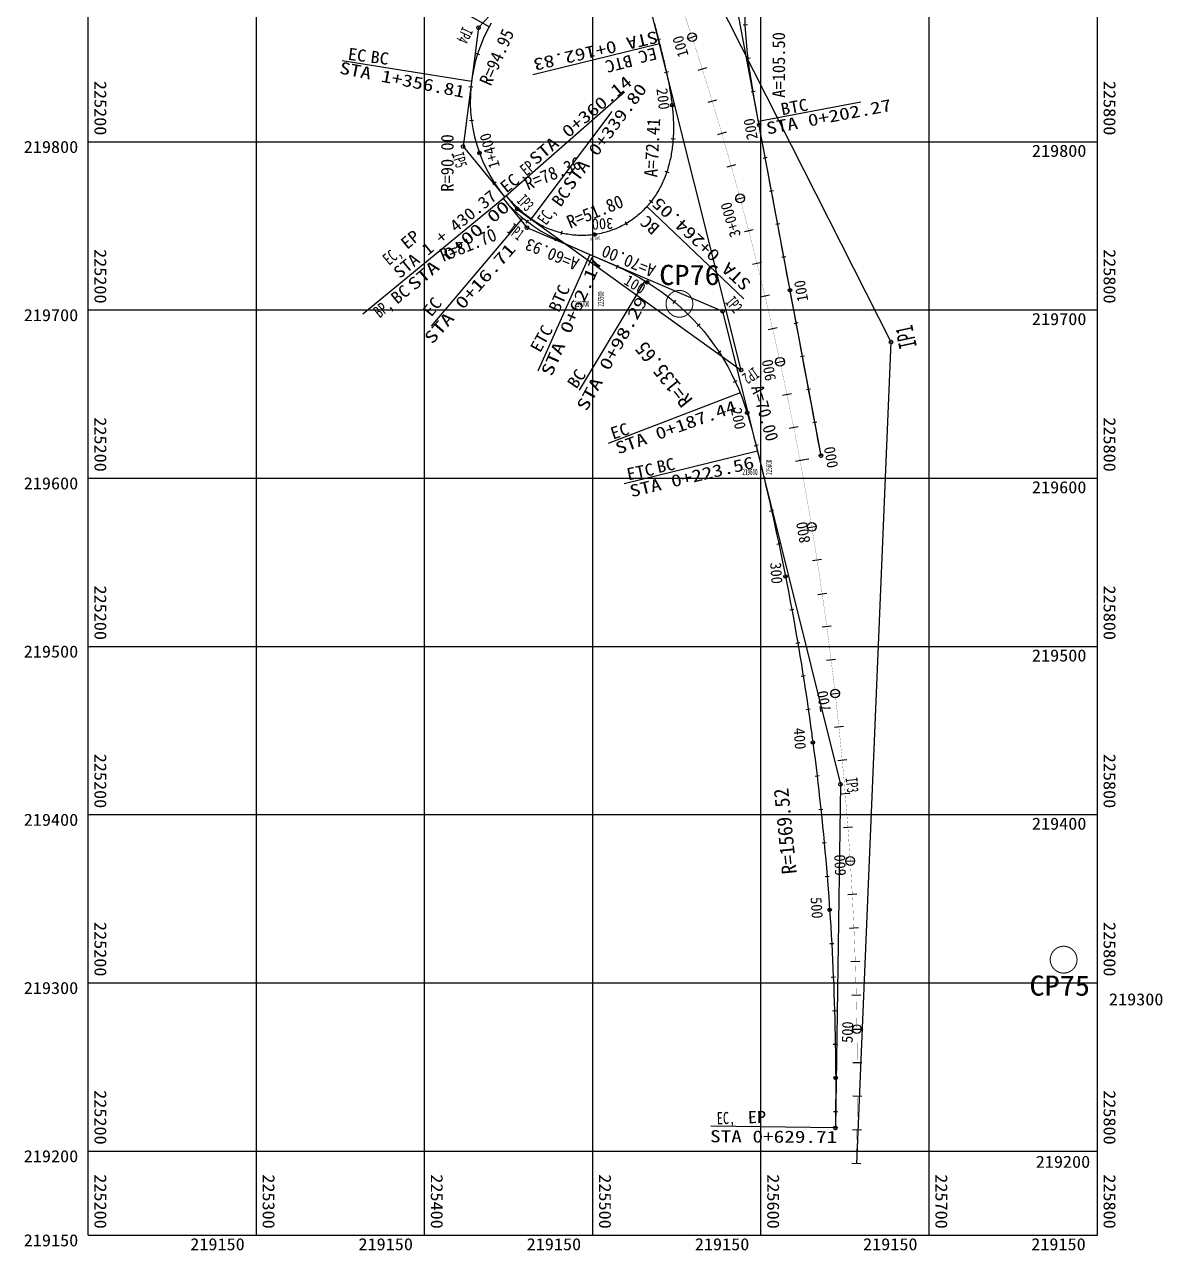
# Model space of a CAD drawing. Extents: x 229178 to 230988, y 219845 to 221404.
# Drawn here: x 229228 to 229904, y 219845 to 220574 of the extents above; entities that cross this region are included whole.
import ezdxf
from ezdxf.enums import TextEntityAlignment as Align

# ---------------------------------------------------------------- set-up
doc = ezdxf.new("R2010")
doc.units = 0
doc.header["$LTSCALE"] = 127
doc.header["$MEASUREMENT"] = 0
doc.layers.get('0').update_dxf_attribs({"linetype": 'CONTINUOUS'})
for name, color, linetype in [('CA-ALGN-CNTL', 2, 'CONTINUOUS'), ('CA-ALGN-IPLN', 1, 'CONTINUOUS'), ('CA-ALGN-IPSM', 2, 'CONTINUOUS'), ('CA-ALGN-STSM', 2, 'CONTINUOUS'), ('CA-ALGN-SUBL', 1, 'CONTINUOUS'), ('CA-ALGN-SUBT', 2, 'CONTINUOUS'), ('CA-ALGN-TEXT', 3, 'CONTINUOUS'), ('CA-TEXT', 3, 'CONTINUOUS'), ('CV-GRID-LINE', 1, 'CONTINUOUS'), ('CV-GRID-TEXT', 4, 'CONTINUOUS'), ('CV-SURV-SYMB', 3, 'CONTINUOUS'), ('CV-SURV-TEXT', 3, 'CONTINUOUS')]:
    doc.layers.add(name, color=color, linetype=linetype)
doc.styles.add('GHS', font='DotumChe.ttf')
doc.styles.add('GTXT', font='DotumChe.ttf')

# ---------------------------------------------------------------- blocks, each defined once
blk = doc.blocks.new('CVSVCPM')
at = {"const_width": 0.15}
blk.add_lwpolyline([(0, 2, -1), (0, -2, -1), (0, 2)], format="xyb", dxfattribs=at)
at = {"style": 'GTXT', "flags": 1}
blk.add_attdef('NO', text='', height=2.5, dxfattribs=at).set_placement((0, 4.76), align=Align.MIDDLE)
blk = doc.blocks.new('CASTAMM')
blk.add_line((0, -1.5), (0, 1.5))
blk.add_circle((0, 0), 1.3)
at = {"style": 'GTXT', "flags": 1}
for tag, p in [('STA_DST', (0, -3.62)), ('XSEC_DAT', (0, -6.85))]:
    blk.add_attdef(tag, text='', height=2.5, dxfattribs=at).set_placement(p, align=Align.MIDDLE)
blk = doc.blocks.new('CASTAMS')
blk.add_line((0, -1.5), (0, 1.5))
at = {"style": 'GTXT', "flags": 1}
for tag, p in [('STA_DST', (0, -3.62)), ('XSEC_DAT', (0, -6.85))]:
    blk.add_attdef(tag, text='', height=2.5, dxfattribs=at).set_placement(p, align=Align.MIDDLE)
blk = doc.blocks.new('CAIPMRK')
at = {"const_width": 0.1}
blk.add_lwpolyline([(-2, 0, -1), (2, 0, -1)], format="xyb", close=True, dxfattribs=at)
blk.add_circle((0, 0), 1.5)

msp = doc.modelspace()

# ---------------------------------------------------------------- linework, layer by layer
at = {"layer": 'CA-ALGN-CNTL', "const_width": 0.1}
msp.add_lwpolyline([(229722.3, 219896.81), (229722.37, 219899.61), (229722.41, 219901.21), (229722.42, 219901.61), (229722.43, 219902.21), (229722.53, 219906.8), (229722.71, 219916.8), (229722.83, 219926.8), (229722.91, 219936.8), (229722.92, 219956.8), (229722.74, 219975.3), (229722.73, 219975.9), (229722.72, 219976.8), (229722.7, 219978.3), (229722.69, 219978.8), (229722.67, 219979.8), (229722.67, 219980.3), (229722.66, 219980.8), (229722.33, 219996.8), (229721.83, 220013.89), (229721.78, 220015.49), (229721.73, 220016.79), (229721.62, 220019.89), (229720.94, 220036.77), (229720.68, 220042.27), (229720.16, 220052.75), (229719.94, 220056.75), (229719.21, 220069.43), (229719.11, 220070.92), (229718.75, 220076.71), (229717.57, 220093.77), (229717.35, 220096.66), (229717.31, 220097.26), (229715.76, 220116.6), (229715.64, 220117.99), (229714.95, 220125.86), (229713.97, 220136.52), (229713.46, 220141.79), (229712.85, 220147.96), (229712.54, 220150.95), (229712.39, 220152.44), (229711.97, 220156.42), (229709.78, 220176.3), (229707.39, 220196.15), (229705.6, 220210.04), (229705.46, 220211.13), (229705.42, 220211.43), (229705.26, 220212.62), (229704.81, 220215.99), (229704.39, 220219.01), (229704.39, 220219.01), (229702.42, 220233.02), (229702.02, 220235.79), (229701.92, 220236.48), (229701.51, 220239.25), (229699.04, 220255.57), (229698.42, 220259.52), (229695.85, 220275.31), (229693.25, 220290.59), (229692.99, 220292.07), (229692.82, 220293.06), (229692.48, 220295.02), (229691.07, 220302.9), (229690.71, 220304.87), (229689.12, 220313.52), (229688.9, 220314.7), (229686.56, 220326.98), (229685.13, 220334.34), (229681.16, 220353.95), (229676.99, 220373.51), (229673.81, 220387.86), (229672.63, 220393.03), (229668.08, 220412.5), (229664.54, 220427.08), (229664.18, 220428.53), (229663.93, 220429.5), (229663.33, 220431.93), (229659.64, 220446.47), (229658.39, 220451.31), (229654.03, 220467.74), (229653.25, 220470.64), (229652.2, 220474.5), (229649.81, 220483.17), (229647.92, 220489.91), (229642.4, 220509.14), (229636.68, 220528.3), (229634.77, 220534.56), (229634.77, 220534.56), (229630.78, 220547.41), (229630.27, 220549.03), (229629.27, 220552.18), (229628.66, 220554.08), (229624.68, 220566.46), (229620.47, 220579.25)], dxfattribs=at)
at = {"layer": 'CA-ALGN-CNTL'}
for points in [[(229701.36, 220317.7), (229700.44, 220322.62), (229699.52, 220327.53), (229698.6, 220332.45), (229697.68, 220337.36), (229696.76, 220342.27), (229695.84, 220347.19), (229694.92, 220352.1), (229694, 220357.02), (229693.08, 220361.93), (229692.16, 220366.85), (229691.24, 220371.76), (229690.32, 220376.68), (229689.4, 220381.59), (229688.48, 220386.51), (229687.56, 220391.42), (229686.64, 220396.33), (229685.72, 220401.25), (229684.8, 220406.16), (229683.88, 220411.08), (229682.96, 220415.99), (229682.04, 220420.91), (229681.12, 220425.82), (229680.2, 220430.74), (229679.28, 220435.65), (229678.36, 220440.57), (229677.44, 220445.48), (229676.52, 220450.4), (229675.6, 220455.31), (229674.68, 220460.22), (229673.76, 220465.14), (229672.84, 220470.05), (229671.92, 220474.97), (229671, 220479.88), (229670.08, 220484.8), (229669.15, 220489.71), (229668.23, 220494.63), (229667.31, 220499.54), (229666.39, 220504.46), (229665.47, 220509.37), (229664.55, 220514.29), (229664.14, 220516.52), (229663.63, 220519.2), (229662.72, 220524.12), (229661.82, 220529.03), (229660.96, 220533.96), (229660.13, 220538.89), (229659.35, 220543.83), (229658.63, 220548.78), (229657.99, 220553.73), (229657.43, 220558.7), (229656.96, 220563.68), (229656.6, 220568.67), (229656.36, 220573.66), (229656.25, 220578.66)], [(229505.17, 220574.82), (229503.98, 220572.67), (229502.81, 220570.41), (229500.7, 220565.88), (229498.82, 220561.25), (229497.19, 220556.52), (229495.81, 220551.72), (229494.68, 220546.85), (229493.81, 220541.92), (229493.56, 220540.13), (229493.56, 220540.13), (229493.56, 220540.13), (229493.21, 220536.96), (229492.88, 220531.97), (229492.83, 220526.97), (229493.05, 220521.98), (229493.56, 220517), (229494.34, 220512.07), (229495.39, 220507.18), (229496.71, 220502.36), (229498.3, 220497.62), (229500.15, 220492.97), (229502.25, 220488.44), (229504.6, 220484.02), (229507.19, 220479.75), (229510.02, 220475.63), (229513.07, 220471.67), (229513.31, 220471.38), (229513.31, 220471.38)], [(229602.23, 220574.85), (229602.48, 220573.88), (229602.59, 220573.44), (229602.85, 220572.47), (229603.1, 220571.5), (229603.35, 220570.54), (229603.6, 220569.57), (229603.84, 220568.6), (229604.09, 220567.63), (229604.34, 220566.66), (229604.58, 220565.69), (229604.72, 220565.17), (229604.96, 220564.2), (229605.2, 220563.23), (229605.41, 220562.42), (229605.41, 220562.41), (229605.45, 220562.26), (229605.69, 220561.29), (229605.93, 220560.32), (229606.17, 220559.35), (229606.41, 220558.38), (229606.65, 220557.4), (229606.89, 220556.43), (229607.13, 220555.46), (229607.37, 220554.49), (229607.6, 220553.52), (229607.84, 220552.55), (229608.07, 220551.57), (229608.3, 220550.6), (229608.53, 220549.63), (229608.75, 220548.65), (229608.98, 220547.68), (229609.2, 220546.7), (229609.41, 220545.73), (229609.63, 220544.75), (229609.84, 220543.77), (229609.94, 220543.28), (229610.14, 220542.3), (229610.34, 220541.32), (229610.44, 220540.83), (229610.64, 220539.85), (229610.83, 220538.87), (229611.01, 220537.89), (229611.2, 220536.9), (229611.37, 220535.92), (229611.54, 220534.94), (229611.71, 220533.95), (229611.87, 220532.96), (229612.02, 220531.97), (229612.17, 220530.99), (229612.31, 220530), (229612.45, 220529), (229612.58, 220528.01), (229612.7, 220527.02), (229612.82, 220526.03), (229612.93, 220525.03), (229613.03, 220524.04), (229613.13, 220523.04), (229613.21, 220522.05), (229613.29, 220521.05), (229613.36, 220520.05), (229613.43, 220519.05), (229613.48, 220518.06), (229613.53, 220517.06), (229613.57, 220516.06), (229613.59, 220515.06), (229613.61, 220514.06), (229613.62, 220513.06), (229613.62, 220512.06), (229613.61, 220511.06), (229613.59, 220510.06), (229613.56, 220509.06), (229613.52, 220508.06), (229613.47, 220507.06), (229613.41, 220506.06), (229613.34, 220505.07), (229613.26, 220504.07), (229613.16, 220503.07), (229613.06, 220502.08), (229612.94, 220501.09), (229612.81, 220500.1), (229612.67, 220499.11), (229612.51, 220498.12), (229612.35, 220497.13), (229612.17, 220496.15), (229611.98, 220495.16), (229611.78, 220494.19), (229611.56, 220493.21), (229611.33, 220492.24), (229611.09, 220491.27), (229610.83, 220490.3), (229610.56, 220489.34), (229610.28, 220488.38), (229609.99, 220487.42), (229609.68, 220486.47), (229609.35, 220485.53), (229609.01, 220484.58), (229608.66, 220483.65), (229608.29, 220482.72), (229607.91, 220481.79), (229607.52, 220480.88), (229607.11, 220479.96), (229606.68, 220479.06), (229606.24, 220478.16), (229605.79, 220477.27), (229605.32, 220476.39), (229604.84, 220475.51), (229604.34, 220474.64), (229603.82, 220473.79), (229603.3, 220472.94), (229602.75, 220472.1), (229602.19, 220471.27), (229601.62, 220470.45), (229601.03, 220469.64), (229600.43, 220468.84), (229599.82, 220468.05), (229599.18, 220467.28), (229598.54, 220466.51), (229597.88, 220465.76), (229597.84, 220465.72), (229597.2, 220465.02), (229596.51, 220464.3), (229595.81, 220463.59), (229595.1, 220462.89), (229594.37, 220462.21), (229594, 220461.87), (229593.25, 220461.21), (229592.48, 220460.56), (229591.71, 220459.93), (229590.92, 220459.31), (229590.13, 220458.71), (229589.32, 220458.12), (229588.5, 220457.55), (229587.66, 220456.99), (229586.82, 220456.45), (229585.97, 220455.93), (229585.54, 220455.68), (229584.67, 220455.18), (229583.8, 220454.7), (229582.91, 220454.23), (229582.02, 220453.79), (229581.11, 220453.36), (229580.2, 220452.94), (229579.28, 220452.55), (229578.36, 220452.17), (229577.42, 220451.82), (229576.48, 220451.47), (229575.54, 220451.15), (229574.58, 220450.85), (229573.62, 220450.56), (229572.66, 220450.3), (229571.69, 220450.05), (229570.72, 220449.82), (229569.74, 220449.61), (229568.76, 220449.42), (229567.77, 220449.24), (229566.79, 220449.09), (229565.8, 220448.95), (229564.8, 220448.84), (229563.81, 220448.74), (229562.81, 220448.67), (229561.81, 220448.61), (229560.81, 220448.57), (229559.81, 220448.55), (229558.81, 220448.55), (229557.81, 220448.57), (229556.81, 220448.61), (229555.82, 220448.67), (229554.82, 220448.74), (229553.82, 220448.84), (229552.83, 220448.95), (229551.84, 220449.09), (229550.85, 220449.24), (229549.87, 220449.42), (229548.88, 220449.61), (229547.93, 220449.81), (229546.95, 220450.04), (229546.93, 220450.05), (229545.97, 220450.3), (229545, 220450.56), (229544.04, 220450.85), (229543.09, 220451.15), (229542.14, 220451.48), (229541.2, 220451.82), (229540.27, 220452.18), (229539.34, 220452.55), (229538.42, 220452.95), (229537.51, 220453.36), (229536.61, 220453.79), (229535.72, 220454.23), (229534.83, 220454.7), (229533.95, 220455.18), (229533.09, 220455.68), (229532.23, 220456.19), (229531.38, 220456.72), (229530.55, 220457.27), (229529.72, 220457.83), (229529.07, 220458.29), (229529.07, 220458.29), (229529.07, 220458.29), (229528.9, 220458.41), (229528.1, 220459), (229527.3, 220459.61), (229526.51, 220460.22), (229525.72, 220460.84), (229524.95, 220461.47), (229524.18, 220462.11), (229523.42, 220462.76), (229522.67, 220463.42), (229521.93, 220464.09), (229521.2, 220464.77), (229520.47, 220465.46), (229519.76, 220466.16), (229519.05, 220466.87), (229518.35, 220467.58), (229517.66, 220468.31), (229516.98, 220469.04), (229516.31, 220469.79), (229515.65, 220470.54), (229515, 220471.3), (229514.36, 220472.06), (229514.3, 220472.13), (229514.27, 220472.17)], [(229512.34, 220470.58), (229512.34, 220470.58), (229512.34, 220470.58), (229515.62, 220466.81), (229519.13, 220463.24), (229522.84, 220459.9), (229524.16, 220458.81), (229526.75, 220456.79), (229530.84, 220453.9), (229535.06, 220451.22), (229539.39, 220448.73), (229543.81, 220446.4), (229546.34, 220445.14), (229546.34, 220445.14), (229550.86, 220443), (229555.42, 220440.95), (229560.01, 220438.96), (229562.01, 220438.1), (229563.99, 220437.26), (229564, 220437.25), (229566.61, 220436.14), (229571.2, 220434.16), (229575.78, 220432.15), (229580.33, 220430.08), (229584.84, 220427.92), (229589.3, 220425.66), (229593.69, 220423.28), (229596.54, 220421.63), (229598, 220420.75), (229602.22, 220418.06), (229606.33, 220415.22), (229610.34, 220412.23), (229614.23, 220409.09), (229618.01, 220405.81), (229621.66, 220402.4), (229625.19, 220398.85), (229628.58, 220395.18), (229631.83, 220391.38), (229634.94, 220387.47), (229637.91, 220383.44), (229640.72, 220379.31), (229643.38, 220375.07), (229645.88, 220370.75), (229648.22, 220366.33), (229650.4, 220361.83), (229652.41, 220357.25), (229653.33, 220354.99), (229654.25, 220352.6), (229655.93, 220347.89), (229657.47, 220343.13), (229658.9, 220338.34), (229660.23, 220333.52), (229661.5, 220328.69), (229662.73, 220323.84), (229663.59, 220320.39), (229663.59, 220320.39), (229663.94, 220318.99), (229665.14, 220314.14), (229666.32, 220309.28), (229667.48, 220304.41), (229668.63, 220299.55), (229669.76, 220294.68), (229670.88, 220289.8), (229671.1, 220288.83), (229671.99, 220284.93), (229673.07, 220280.05), (229673.93, 220276.14), (229674.99, 220271.25), (229676.03, 220266.36), (229676.24, 220265.39), (229677.27, 220260.49), (229678.28, 220255.6), (229679.27, 220250.7), (229680.25, 220245.79), (229681.21, 220240.89), (229682.16, 220235.98), (229683.09, 220231.06), (229684.01, 220226.15), (229684.91, 220221.23), (229685.79, 220216.32), (229686.66, 220211.4), (229687.51, 220206.47), (229687.51, 220206.46), (229688.35, 220201.53), (229688.84, 220198.57), (229689.66, 220193.64), (229690.45, 220188.7), (229690.77, 220186.72), (229691.54, 220181.78), (229692, 220178.82), (229692.3, 220176.84), (229693.04, 220171.9), (229693.77, 220166.95), (229694.48, 220162), (229695.18, 220157.05), (229695.86, 220152.1), (229695.99, 220151.11), (229696.52, 220147.14), (229697.17, 220142.18), (229697.8, 220137.22), (229698.42, 220132.26), (229699.02, 220127.3), (229699.25, 220125.31), (229699.49, 220123.33), (229700.06, 220118.36), (229700.34, 220115.87), (229700.89, 220110.9), (229701.26, 220107.43), (229701.79, 220102.45), (229702.29, 220097.48), (229702.78, 220092.5), (229702.97, 220090.51), (229703.26, 220087.52), (229703.71, 220082.55), (229704.16, 220077.57), (229704.58, 220072.58), (229704.99, 220067.6), (229705.39, 220062.62), (229705.77, 220057.63), (229705.91, 220055.64), (229706.27, 220050.65), (229706.48, 220047.66), (229706.81, 220042.67), (229707.12, 220037.68), (229707.42, 220032.69), (229707.71, 220027.69), (229707.98, 220022.7), (229708.23, 220017.71), (229708.46, 220012.71), (229708.68, 220007.72), (229708.89, 220002.72), (229709.07, 219997.73), (229709.25, 219992.73), (229709.4, 219987.73), (229709.54, 219982.73), (229709.67, 219977.73), (229709.78, 219972.74), (229709.87, 219967.74), (229709.95, 219962.74), (229710.01, 219957.74), (229710.05, 219952.74), (229710.08, 219947.74), (229710.09, 219942.74), (229710.09, 219937.74), (229710.07, 219932.74), (229710.04, 219927.74), (229709.99, 219922.74), (229709.92, 219918.06), (229709.92, 219918.03)]]:
    msp.add_lwpolyline(points, dxfattribs=at)
at = {"layer": 'CA-ALGN-IPLN'}
for p, q in [((229742.98, 220385.13), (229257.86, 221343.32)), ((229679.91, 220767.88), (229497.71, 220572.12)), ((229653.86, 220368.54), (229585.63, 220641.54)), ((229701.36, 220317.7), (229640.81, 220641.1)), ((229497.71, 220572.12), (229488.55, 220501.48)), ((229488.55, 220501.48), (229513.31, 220471.38)), ((229512.34, 220470.58), (229526.49, 220453.26)), ((229520.79, 220464.25), (229514.27, 220472.17)), ((229520.79, 220464.25), (229653.86, 220368.54)), ((229526.49, 220453.26), (229642.87, 220403.6)), ((229642.87, 220403.6), (229712.93, 220122.24)), ((229722.57, 219896.8), (229742.98, 220385.13)), ((229712.93, 220122.24), (229709.92, 219918.03))]:
    msp.add_line(p, q, dxfattribs=at)
at = {"layer": 'CA-ALGN-SUBL'}
for p, q in [((229503.98, 220572.67), (229427.97, 220615.46)), ((229605.41, 220562.42), (229530.02, 220544.09)), ((229493.56, 220540.13), (229416.56, 220552.44)), ((229510.38, 220469.03), (229584.52, 220533.95)), ((229664.14, 220516.52), (229725.08, 220527.93)), ((229529.07, 220458.29), (229577.25, 220522.28)), ((229428.96, 220401.94), (229511.57, 220469.95)), ((229597.84, 220465.72), (229655.47, 220410.93)), ((229469.77, 220394.7), (229524.16, 220458.81)), ((229564, 220437.25), (229533.08, 220367.89)), ((229596.54, 220421.63), (229557.53, 220356.64)), ((229653.33, 220354.99), (229574.88, 220324.81)), ((229663.59, 220320.39), (229584.36, 220301.01)), ((229709.92, 219918.1), (229635.86, 219919.12))]:
    msp.add_line(p, q, dxfattribs=at)
at = {"layer": 'CV-GRID-LINE'}
for p, q in [((229265.65, 219854.26), (229265.65, 221404.26)), ((229365.65, 220404.26), (229365.65, 221004.26)), ((229565.65, 220404.26), (229565.65, 220804.26)), ((229665.65, 220404.26), (229665.65, 220804.26)), ((229765.65, 220404.26), (229765.65, 220804.26)), ((229465.65, 220504.26), (229465.65, 220604.26)), ((229465.65, 220504.26), (229465.65, 220604.26)), ((229865.65, 219854.26), (229865.65, 220604.26)), ((229265.65, 220504.26), (229465.65, 220504.26)), ((229465.65, 220504.26), (229565.65, 220504.26)), ((229465.65, 220404.26), (229465.65, 220504.26)), ((229465.65, 220504.26), (229565.65, 220504.26)), ((229465.65, 220404.26), (229465.65, 220504.26)), ((229565.65, 220504.26), (229865.65, 220504.26)), ((229565.65, 220404.26), (229565.65, 220504.26)), ((229665.65, 220404.26), (229665.65, 220504.26)), ((229765.65, 220404.26), (229765.65, 220504.26)), ((229265.65, 220404.26), (229465.65, 220404.26)), ((229365.65, 219854.26), (229365.65, 220404.26)), ((229465.65, 220404.26), (229565.65, 220404.26)), ((229465.65, 220304.26), (229465.65, 220404.26)), ((229465.65, 220404.26), (229565.65, 220404.26)), ((229465.65, 220304.26), (229465.65, 220404.26)), ((229565.65, 220404.26), (229665.65, 220404.26)), ((229565.65, 220304.26), (229565.65, 220404.26)), ((229565.65, 220404.26), (229665.65, 220404.26)), ((229565.65, 220304.26), (229565.65, 220404.26)), ((229665.65, 220404.26), (229865.65, 220404.26)), ((229665.65, 220304.26), (229665.65, 220404.26)), ((229665.65, 220404.26), (229765.65, 220404.26)), ((229665.65, 220304.26), (229665.65, 220404.26)), ((229765.65, 220304.26), (229765.65, 220404.26)), ((229765.65, 220304.26), (229765.65, 220404.26)), ((229265.65, 220304.26), (229465.65, 220304.26)), ((229465.65, 220304.26), (229565.65, 220304.26)), ((229465.65, 219854.26), (229465.65, 220304.26)), ((229465.65, 220304.26), (229565.65, 220304.26)), ((229565.65, 220304.26), (229665.65, 220304.26)), ((229565.65, 219854.26), (229565.65, 220304.26)), ((229565.65, 220304.26), (229665.65, 220304.26)), ((229665.65, 220304.26), (229865.65, 220304.26)), ((229665.65, 219854.26), (229665.65, 220304.26)), ((229665.65, 220304.26), (229765.65, 220304.26)), ((229765.65, 219854.26), (229765.65, 220304.26)), ((229265.65, 220204.26), (229565.65, 220204.26)), ((229565.65, 220204.26), (229665.65, 220204.26)), ((229665.65, 220204.26), (229865.65, 220204.26)), ((229265.65, 220104.26), (229565.65, 220104.26)), ((229565.65, 220104.26), (229665.65, 220104.26)), ((229665.65, 220104.26), (229865.65, 220104.26)), ((229265.65, 220004.26), (229565.65, 220004.26)), ((229565.65, 220004.26), (229665.65, 220004.26)), ((229665.65, 220004.26), (229865.65, 220004.26)), ((229265.65, 219904.26), (229865.65, 219904.26)), ((229265.65, 219854.26), (229865.65, 219854.26))]:
    msp.add_line(p, q, dxfattribs=at)

# ---------------------------------------------------------------- block references
at = {"layer": 'CA-ALGN-IPSM'}
for p, xscale, yscale, rotation in [((229497.71, 220572.12), 0.7000000000000418, 0.6999999999999886, 0.7570996811220964), ((229488.55, 220501.48), 0.7000000000000418, 0.6999999999999886, 0.7570996811220964), ((229520.79, 220464.25), 0.7000000000000418, 0.6999999999999886, 0.7570996811220964), ((229526.49, 220453.26), 0.7000000000000418, 0.6999999999999886, 0.7570996811220964), ((229642.87, 220403.6), 0.7000000000000418, 0.6999999999999886, 0.7570996811220964), ((229742.98, 220385.13), 0.7000000000000418, 0.6999999999999886, 0.7570996811220964), ((229653.86, 220368.54), 0.7000000000000418, 0.6999999999999886, 0.7570996811220964), ((229701.36, 220317.7), 0.7000000000000418, 0.6999999999999886, 0.7570996811220964), ((229712.93, 220122.24), 0.7000000000000426, 0.7000000000000455, 0.7570996811267485), ((229709.92, 219918.03), 0.7000000000000426, 0.7000000000000455, 0.7570996811267485)]:
    msp.add_blockref('CAIPMRK', p, dxfattribs=dict(at, xscale=xscale, yscale=yscale, rotation=rotation))
at = {"layer": 'CA-ALGN-STSM'}
for p, xscale, yscale, zscale, rotation in [((229656.36, 220573.66), 0.8, 0.8, 0.8, 92.02811825993805), ((229604.72, 220565.17), 0.8, 0.8, 0.8, 284.1708984036528), ((229497.19, 220556.52), 0.8, 0.8, 0.8, 252.464036381178), ((229657.99, 220553.73), 0.8, 0.8, 0.8, 96.94145080568934), ((229609.41, 220545.73), 0.8, 0.8, 0.8, 282.4213575308158), ((229630.78, 220547.41), 1.799999999999537, 1.799999999988358, 1.8, 107.461571815072), ((229493.21, 220536.96), 0.8, 0.8, 0.8, 264.6372938054313), ((229636.68, 220528.3), 1.799999999998467, 1.799999999988358, 1.8, 106.8885239977865), ((229660.96, 220533.96), 0.8, 0.8, 0.8, 99.79600682178496), ((229493.56, 220517), 0.8, 0.8, 0.8, 277.3696283924071), ((229613.41, 220506.06), 0.8, 0.8, 0.8, 266.1772545517562), ((229642.4, 220509.14), 1.800000000009232, 1.799999999988358, 1.8, 106.315414913945), ((229668.23, 220494.63), 0.8, 0.8, 0.8, 100.6048727432785), ((229609.68, 220486.47), 0.8, 0.8, 0.8, 251.4981030184157), ((229647.92, 220489.91), 1.800000000013639, 1.799999999988358, 1.8, 105.7425414520967), ((229507.19, 220479.75), 0.8, 0.8, 0.8, 302.8345444375648), ((229512.34, 220470.58), 0.8, 0.8, 0.8, 309.2413536821618), ((229513.31, 220471.38), 0.8, 0.8, 0.8, 309.4392105790233), ((229514.27, 220472.17), 0.8, 0.8, 0.8, 129.4384041159895), ((229514.36, 220472.06), 0.8, 0.8, 0.8, 129.5027042144448), ((229600.43, 220468.84), 0.8, 0.8, 0.8, 232.4476347797937), ((229671.92, 220474.97), 0.8, 0.8, 0.8, 100.6045911552056), ((229526.75, 220456.79), 0.8, 0.8, 0.8, 323.1833302753215), ((229528.9, 220458.41), 0.8, 0.8, 0.8, 144.1258978059315), ((229585.54, 220455.68), 0.8, 0.8, 0.8, 210.4153028313326), ((229675.6, 220455.31), 0.8, 0.8, 0.8, 100.6045911519275), ((229543.81, 220446.4), 0.8, 0.8, 0.8, 333.1070955077559), ((229546.93, 220450.05), 0.8, 0.8, 0.8, 166.1715758468885), ((229658.39, 220451.31), 1.800000000014448, 1.799999999988358, 1.8, 104.0238063074569), ((229658.39, 220451.31), 0.8, 0.8, 0.8, 104.5965524206175), ((229658.39, 220451.31), 0.8, 0.8, 0.8, 104.5965524206175), ((229663.33, 220431.93), 1.800000000000343, 1.799999999988358, 1.8, 104.0238063056593), ((229679.28, 220435.65), 0.8, 0.8, 0.8, 100.6048727477842), ((229580.33, 220430.08), 0.8, 0.8, 0.8, 335.0337980466988), ((229668.08, 220412.5), 1.799999999995092, 1.799999999988358, 1.8, 103.4507834677334), ((229614.23, 220409.09), 0.8, 0.8, 0.8, 320.0936693616792), ((229686.64, 220396.33), 0.8, 0.8, 0.8, 100.6045911597112), ((229628.58, 220395.18), 0.8, 0.8, 0.8, 311.6461484182898), ((229672.63, 220393.03), 1.800000000007723, 1.799999999988358, 1.8, 102.8776347333185), ((229640.72, 220379.31), 0.8, 0.8, 0.8, 303.1986341804994), ((229690.32, 220376.68), 0.8, 0.8, 0.8, 100.6045911597112), ((229650.4, 220361.83), 0.8, 0.8, 0.8, 294.7509902184646), ((229681.16, 220353.95), 1.800000000007004, 1.799999999988358, 1.8, 101.7320398607786), ((229694, 220357.02), 0.8, 0.8, 0.8, 100.6048727379499), ((229685.13, 220334.34), 1.799999999988697, 1.799999999988358, 1.8, 101.1589113881301), ((229697.68, 220337.36), 0.8, 0.8, 0.8, 100.6048727477842), ((229662.73, 220323.84), 0.8, 0.8, 0.8, 284.0559761390613), ((229688.9, 220314.7), 1.799999999999601, 1.799999999988358, 1.8, 100.5862185953753), ((229691.36, 220315.16), 1.80000000001002, 1.799999999988358, 1.8, 100.0131741141749), ((229667.48, 220304.41), 0.8, 0.8, 0.8, 283.3816421181226), ((229671.99, 220284.93), 0.8, 0.8, 0.8, 282.6517635669357), ((229676.24, 220265.39), 0.8, 0.8, 0.8, 281.9213832301577), ((229699.04, 220255.57), 1.80000000001472, 1.799999999988358, 1.8, 98.8671968619784), ((229702.1, 220235.27), 1.80000000000006, 1.799999999988358, 1.8, 98.29414480176322), ((229684.01, 220226.15), 0.8, 0.8, 0.8, 280.4612526710902), ((229704.81, 220215.99), 1.800000000011625, 1.799999999988358, 1.8, 97.72131096588502), ((229687.51, 220206.46), 0.8, 0.8, 0.8, 279.7311524256605), ((229707.39, 220196.15), 1.800000000007814, 1.799999999988358, 1.8, 97.14843286858367), ((229690.77, 220186.72), 0.8, 0.8, 0.8, 279.0011920216563), ((229693.77, 220166.95), 0.8, 0.8, 0.8, 278.2710115265924), ((229693.77, 220166.95), 0.8, 0.8, 0.8, 278.2710115265924), ((229711.97, 220156.42), 1.800000000014428, 1.799999999988358, 1.8, 96.00212323754289), ((229713.97, 220136.52), 1.799999999989778, 1.799999999988358, 1.8, 95.42918247990508), ((229699.02, 220127.3), 0.8, 0.8, 0.8, 276.8110074169718), ((229715.76, 220116.6), 1.800000000005856, 1.799999999988358, 1.8, 94.85618788549004), ((229701.26, 220107.43), 0.8, 0.8, 0.8, 276.0807419065396), ((229717.35, 220096.66), 1.800000000003617, 1.799999999988358, 1.8, 94.2834183608071), ((229703.26, 220087.52), 0.8, 0.8, 0.8, 275.3506196129618), ((229704.99, 220067.6), 0.8, 0.8, 0.8, 274.6204686178307), ((229719.94, 220056.75), 1.800000000011245, 1.799999999988358, 1.8, 93.13765538856877), ((229720.94, 220036.77), 1.800000000012282, 1.799999999988358, 1.8, 92.5645518995113), ((229707.71, 220027.69), 0.8, 0.8, 0.8, 273.1603317910463), ((229721.73, 220016.79), 1.799999999995043, 1.799999999988358, 1.8, 91.99171764037565), ((229708.68, 220007.72), 0.8, 0.8, 0.8, 272.4303574913079), ((229722.33, 219996.8), 1.799999999990017, 1.799999999988358, 1.8, 91.41849986759999), ((229709.4, 219987.73), 0.8, 0.8, 0.8, 271.7002148668818), ((229709.87, 219967.74), 0.8, 0.8, 0.8, 270.970060674022), ((229722.92, 219956.8), 1.799999999999805, 1.799999999988358, 1.8, 90.27272857784594), ((229722.91, 219936.8), 1.799999999998493, 1.799999999988358, 1.8, 89.69976835905808), ((229710.04, 219927.74), 0.8, 0.8, 0.8, 269.5098294133588), ((229722.71, 219916.8), 1.799999999991527, 1.799999999988358, 1.8, 89.12677950722211), ((229722.3, 219896.81), 1.799999999986353, 1.799999999988358, 1.8, 88.55399249598892)]:
    msp.add_blockref('CASTAMS', p, dxfattribs=dict(at, xscale=xscale, yscale=yscale, zscale=zscale, rotation=rotation))
for p, xscale, yscale, rotation in [((229624.68, 220566.46), 2, 2, 287.747966022661), ((229612.82, 220526.03), 0.8, 0.8, 271.6954721707577), ((229664.55, 220514.29), 0.8, 0.8, 99.79600682178551), ((229498.3, 220497.62), 0.8, 0.8, 287.9203805579537), ((229653.25, 220470.64), 2, 2, 284.0238063073592), ((229566.79, 220449.09), 0.8, 0.8, 8.625163837275247), ((229598, 220420.75), 0.8, 0.8, 324.3176949056388), ((229682.96, 220415.99), 0.8, 0.8, 100.6040764075883), ((229676.99, 220373.51), 2, 2, 281.7320398610246), ((229657.47, 220343.13), 0.8, 0.8, 286.0954470199128), ((229701.36, 220317.7), 0.8, 0.8, 100.6047293145969), ((229695.85, 220275.31), 2, 2, 279.1536006797424), ((229680.25, 220245.79), 0.8, 0.8, 280.8264226045927), ((229709.78, 220176.3), 2, 2, 276.288792012051), ((229696.52, 220147.14), 0.8, 0.8, 276.8110074169952), ((229718.75, 220076.71), 2, 2, 273.1376553885542), ((229706.48, 220047.66), 0.8, 0.8, 273.5253364408233), ((229722.72, 219976.8), 2, 2, 270.5592181299625), ((229710.08, 219947.74), 0.8, 0.8, 269.5098294133816), ((229709.92, 219918.03), 0.8, 0.8, 89.50982941337526)]:
    msp.add_blockref('CASTAMM', p, dxfattribs=dict(at, xscale=xscale, yscale=yscale, rotation=rotation))
at = {"layer": 'CV-SURV-SYMB', "xscale": 3.981049539986998, "yscale": 3.981049539986998, "zscale": 4.423388377792435}
for p in [(229617.19, 220407.93), (229845.61, 220018.05)]:
    msp.add_blockref('CVSVCPM', p, dxfattribs=at)

# ---------------------------------------------------------------- texts
at = {"layer": 'CA-ALGN-SUBT', "style": 'GHS'}
for s, height, rotation, width, p, p2 in [('STA 0+162.83', 7.2, 192.94856, 1.283447, (229603.45, 220570.22), (229529.77, 220553.28)), ('EC', 7.2, 352.60709, 1.100098, (229419.78, 220553.04), (229430.49, 220551.65)), ('BC', 7.2, 352.60709, 1.100098, (229433.18, 220551.36), (229443.89, 220549.97)), ('EC', 7.2, 194.0309, 1.100098, (229602.68, 220560.44), (229592.21, 220557.82)), ('STA 1+356.81', 7.2, 348.9343, 1.283447, (229414.67, 220544.88), (229488.86, 220530.37)), ('BTC', 7.2, 194.0309, 1.100098, (229588.18, 220556.11), (229572.46, 220552.18)), ('STA 0+360.14', 7.2, 39.96921, 1.283447, (229531.7, 220490.06), (229589.64, 220538.63)), ('STA 0+339.80', 7.2, 53.2736, 1.283447, (229553.1, 220474.95), (229598.31, 220535.54)), ('STA 0+202.27', 7.2, 10.82944, 1.283447, (229669.52, 220508.53), (229743.77, 220522.74)), ('BTC', 7.2, 10.60474, 1.100098, (229678.19, 220519.97), (229694.12, 220522.96)), (',EP', 7.2, 39.24127, 0.733398, (229523.38, 220481.32), (229531.74, 220488.15)), ('EC', 7.2, 39.24127, 1.100098, (229514.33, 220473.45), (229522.7, 220480.29)), ('BC', 7.2, 54.27481, 1.100098, (229546.48, 220465.01), (229552.79, 220473.77)), ('STA 1 + 430.37', 7.2, 39.43902, 1.100098, (229450.92, 220422.64), (229509.31, 220470.66)), ('STA 0+264.05', 7.2, 137.02917, 1.283447, (229660.33, 220420.33), (229605.01, 220471.86)), ('STA 0+00.00', 7.2, 40.4408, 1.400124, (229459.43, 220415.37), (229516.96, 220464.41)), ('EC,', 7.2, 54.27481, 0.733398, (229537.98, 220454.26), (229544.29, 220463.03)), ('BC', 7.2, 138.0535, 1.100098, (229606.01, 220453.75), (229597.98, 220460.97)), ('EP', 7.2, 39.43858, 1.100098, (229455.23, 220439.95), (229463.57, 220446.81)), ('EC,', 7.2, 39.43858, 0.733398, (229444.53, 220430.48), (229452.87, 220437.34)), ('STA 0+16.71', 7.2, 48.46303, 1.400124, (229470.18, 220383.5), (229520.31, 220440.08)), ('STA 0+62.17', 7.2, 66.37099, 1.400124, (229541.25, 220364.35), (229571.55, 220433.61)), ('BC', 7.2, 39.24127, 1.100098, (229449.3, 220407.35), (229457.66, 220414.19)), ('BTC', 7.2, 65.67687, 1.100098, (229545.62, 220402.37), (229552.29, 220417.13)), ('EC', 7.2, 50.96017, 1.100098, (229469.66, 220399.72), (229476.46, 220408.11)), ('STA 0+98.29', 7.2, 61.06158, 1.400124, (229561.94, 220343.57), (229598.52, 220409.73)), ('225500', 3.5, 90, 0.628627, (229572.15, 220406.26), (229572.15, 220415.26)), ('BP,', 7.2, 39.43858, 0.733398, (229438.97, 220399.18), (229447.31, 220406.04)), ('ETC', 7.2, 60.89848, 1.100098, (229534.34, 220378.48), (229542.22, 220392.64)), ('BC', 7.2, 55.45493, 1.100098, (229555.88, 220356.93), (229562, 220365.83)), ('STA 0+187.44', 7.2, 19.8108, 1.283447, (229580.74, 220318.38), (229651.87, 220344)), ('EC', 7.2, 18.25779, 1.100098, (229577.67, 220327.19), (229587.92, 220330.58)), ('STA 0+223.56', 7.2, 13.38221, 1.283447, (229588.61, 220292.93), (229662.15, 220310.43)), ('BC', 7.2, 12.13653, 1.100098, (229604.57, 220307.26), (229615.13, 220309.53)), ('ETC', 7.2, 12.13653, 1.100098, (229586.75, 220302.95), (229602.59, 220306.35)), ('EC,', 7.2, 1.57409, 0.733398, (229639.52, 219920.17), (229650.32, 219920.47)), ('EP', 7.2, 1.57409, 1.100098, (229657.98, 219920.77), (229668.78, 219921.06)), ('STA 0+629.71', 7.2, 359.6667, 1.283447, (229635.37, 219909.49), (229710.97, 219909.05))]:
    msp.add_text(s, height=height, rotation=rotation, dxfattribs=dict(at, width=width)).set_placement(p, p2, align=Align.FIT)
at = {"layer": 'CA-ALGN-SUBT', "style": 'GHS', "width": 0.628627}
msp.add_text('219700', height=3.5, dxfattribs=at).set_placement((229554.65, 220406.26), (229563.65, 220406.26), align=Align.FIT)
at = {"layer": 'CA-ALGN-TEXT', "style": 'GHS'}
for s, height, rotation, width, p, p2 in [('IP4', 7, 244.83169, 0.628627, (229488.31, 220573.06), (229484.48, 220564.91)), ('IP5', 7, 286.02305, 0.628627, (229481.97, 220496.82), (229484.46, 220488.17)), ('IP3', 7, 313.39138, 0.628627, (229520.04, 220468.88), (229526.22, 220462.34)), ('IP1', 7, 323.06727, 0.628627, (229514.29, 220450.66), (229521.48, 220445.25)), ('300.00', 2, 188.29357, 0.733398, (229569.97, 220448.04), (229564.03, 220447.17)), ('IP2', 7, 310.43766, 0.628627, (229644.09, 220408.66), (229649.92, 220401.81)), ('IP1', 10.5, 102.22991, 0.628627, (229758.35, 220382.68), (229755.49, 220395.87)), ('IP2', 7, 214.15285, 0.628627, (229661.35, 220370.54), (229653.9, 220365.49)), ('IP3', 7, 276.56933, 0.628627, (229715.94, 220125.95), (229716.97, 220117.01))]:
    msp.add_text(s, height=height, rotation=rotation, dxfattribs=dict(at, width=width)).set_placement(p, p2, align=Align.FIT)
for s, rotation, p in [('100', 106.59374, (229622.72, 220555.7)), ('200', 276.87834, (229603.5, 220535.75)), ('200', 99.93933, (229663.79, 220506.07)), ('1+400', 106.59374, (229510.53, 220489.62)), ('3+000', 106.59374, (229653.77, 220448.59)), ('300', 182.92921, (229577.67, 220459.02)), ('100', 328.46139, (229583.55, 220420.04)), ('100', 99.93933, (229693.82, 220409.83)), ('900', 99.93933, (229674.66, 220362.75)), ('200', 282.70135, (229647.62, 220345.25)), ('000', 99.93933, (229711.58, 220310.95)), ('800', 99.93933, (229695.01, 220266.27)), ('300', 274.09262, (229671.09, 220253.99)), ('700', 99.93933, (229707.34, 220165.85)), ('400', 274.09262, (229685.04, 220155.61)), ('600', 92.4292, (229716.17, 220067.94)), ('500', 274.09262, (229695.1, 220055.03)), ('500', 88.47243, (229720.16, 219968.48))]:
    msp.add_text(s, height=6.6, rotation=rotation, dxfattribs=at).set_placement(p)
at = {"layer": 'CA-TEXT', "style": 'GHS'}
for s, height, rotation, p in [('R=94.95', 7.762, 66.25825, (229505, 220537)), ('A=105.50', 7.546, 90, (229679.97, 220530.44)), ('A=72.41', 7.762, 86.97391, (229603.94, 220483.06)), ('R=90.00', 7.546, 90, (229482.93, 220474.61)), ('R=78.36', 7.762, 22.10557, (229527.04, 220475.36)), ('R=51.80', 7.762, 22.10557, (229552.17, 220452.59)), ('R=81.70', 7.762, 22.10557, (229476.77, 220432.83)), ('A=60.93', 7.35, 157.59954, (229558.19, 220434.45)), ('A=70.00', 7.35, 157.59954, (229603.68, 220430.44)), ('R=135.65', 8.82, 128.87231, (229625.55, 220350.97)), ('A=70.00', 7.546, 286.10401, (229659.64, 220358.34)), ('R=1569.52', 8.82, 95.73657, (229686.96, 220069.34))]:
    msp.add_text(s, height=height, rotation=rotation, dxfattribs=at).set_placement(p)
at = {"layer": 'CV-GRID-TEXT', "style": 'GHS'}
for s, height, rotation, width, p, p2 in [('225200', 7.2, 270, 1.100098, (229269.39, 220540.47), (229269.39, 220508.07)), ('225800', 7.2, 270, 1.100098, (229869.39, 220540.47), (229869.39, 220508.07)), ('225200', 7.2, 270, 1.100098, (229269.39, 220440.47), (229269.39, 220408.07)), ('225800', 7.2, 270, 1.100098, (229869.39, 220440.47), (229869.39, 220408.07)), ('225500', 3.5, 90, 0.628627, (229572.15, 220406.26), (229572.15, 220415.26)), ('225200', 7.2, 270, 1.100098, (229269.39, 220340.47), (229269.39, 220308.07)), ('225800', 7.2, 270, 1.100098, (229869.39, 220340.47), (229869.39, 220308.07)), ('225600', 3.5, 90, 0.628627, (229672.15, 220306.26), (229672.15, 220315.26)), ('225600', 3.5, 90, 0.628627, (229672.15, 220306.26), (229672.15, 220315.26)), ('225200', 7.2, 270, 1.100098, (229269.39, 220240.47), (229269.39, 220208.07)), ('225800', 7.2, 270, 1.100098, (229869.39, 220240.47), (229869.39, 220208.07)), ('225200', 7.2, 270, 1.100098, (229269.39, 220140.47), (229269.39, 220108.07)), ('225800', 7.2, 270, 1.100098, (229869.39, 220140.47), (229869.39, 220108.07)), ('225200', 7.2, 270, 1.100098, (229269.39, 220040.47), (229269.39, 220008.07)), ('225800', 7.2, 270, 1.100098, (229869.39, 220040.47), (229869.39, 220008.07)), ('225200', 7.2, 270, 1.100098, (229269.39, 219940.47), (229269.39, 219908.07)), ('225800', 7.2, 270, 1.100098, (229869.39, 219940.47), (229869.39, 219908.07)), ('225200', 7.2, 270, 1.100098, (229269.39, 219890.47), (229269.39, 219858.07)), ('225300', 7.2, 270, 1.100098, (229369.39, 219890.47), (229369.39, 219858.07)), ('225400', 7.2, 270, 1.100098, (229469.39, 219890.47), (229469.39, 219858.07)), ('225500', 7.2, 270, 1.100098, (229569.39, 219890.47), (229569.39, 219858.07)), ('225600', 7.2, 270, 1.100098, (229669.39, 219890.47), (229669.39, 219858.07)), ('225700', 7.2, 270, 1.100098, (229769.39, 219890.47), (229769.39, 219858.07)), ('225800', 7.2, 270, 1.100098, (229869.39, 219890.47), (229869.39, 219858.07))]:
    msp.add_text(s, height=height, rotation=rotation, dxfattribs=dict(at, width=width)).set_placement(p, p2, align=Align.FIT)
for s, height, width, p, p2 in [('219800', 7.2, 1.100098, (229227.34, 220497.62), (229259.74, 220497.62)), ('219800', 7.2, 1.100098, (229826.76, 220495.3), (229859.16, 220495.3)), ('219700', 7.2, 1.100098, (229227.34, 220397.62), (229259.74, 220397.62)), ('219700', 3.5, 0.628627, (229554.65, 220406.26), (229563.65, 220406.26)), ('219700', 7.2, 1.100098, (229826.76, 220395.3), (229859.16, 220395.3)), ('219600', 3.5, 0.628627, (229654.65, 220306.26), (229663.65, 220306.26)), ('219600', 3.5, 0.628627, (229654.65, 220306.26), (229663.65, 220306.26)), ('219600', 7.2, 1.100098, (229227.34, 220297.62), (229259.74, 220297.62)), ('219600', 7.2, 1.100098, (229826.76, 220295.3), (229859.16, 220295.3)), ('219500', 7.2, 1.100098, (229227.34, 220197.62), (229259.74, 220197.62)), ('219500', 7.2, 1.100098, (229826.76, 220195.3), (229859.16, 220195.3)), ('219400', 7.2, 1.100098, (229227.34, 220097.62), (229259.74, 220097.62)), ('219400', 7.2, 1.100098, (229826.76, 220095.3), (229859.16, 220095.3)), ('219300', 7.2, 1.100098, (229227.34, 219997.62), (229259.74, 219997.62)), ('219300', 7.2, 1.100098, (229872.55, 219990.87), (229904.95, 219990.87)), ('219200', 7.2, 1.100098, (229227.34, 219897.62), (229259.74, 219897.62)), ('219200', 7.2, 1.100098, (229829.01, 219894.3), (229861.41, 219894.3)), ('219150', 7.2, 1.100098, (229227.34, 219847.62), (229259.74, 219847.62)), ('219150', 7.2, 1.100098, (229326.34, 219845.29), (229358.74, 219845.29)), ('219150', 7.2, 1.100098, (229426.34, 219845.29), (229458.74, 219845.29)), ('219150', 7.2, 1.100098, (229526.34, 219845.29), (229558.74, 219845.29)), ('219150', 7.2, 1.100098, (229626.34, 219845.29), (229658.74, 219845.29)), ('219150', 7.2, 1.100098, (229726.34, 219845.29), (229758.74, 219845.29)), ('219150', 7.2, 1.100098, (229826.34, 219845.29), (229858.74, 219845.29))]:
    msp.add_text(s, height=height, dxfattribs=dict(at, width=width)).set_placement(p, p2, align=Align.FIT)
at = {"layer": 'CV-SURV-TEXT', "style": 'GHS', "width": 1.100098}
for s, p, p2 in [('CP76', (229605.17, 220419.13), (229641.17, 220419.13)), ('CP75', (229825.28, 219996.63), (229861.28, 219996.63))]:
    msp.add_text(s, height=12, dxfattribs=at).set_placement(p, p2, align=Align.FIT)

doc.saveas('drawing.dxf')
